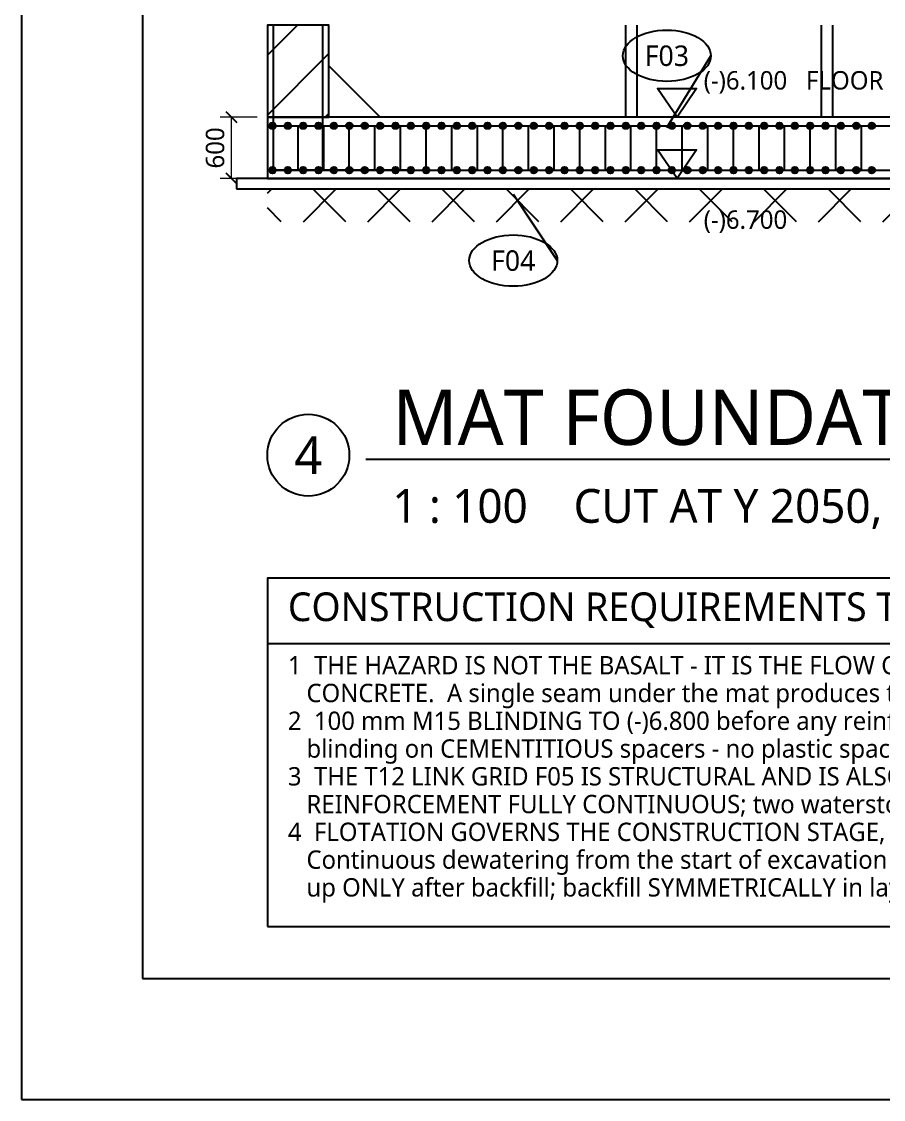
# Model space of a CAD drawing. Header units: millimetres. Extents: x 27 to 567, y 19 to 401.
# Drawn here: x 27 to 111.1, y 19.1 to 124.3 of the extents above; entities that cross this region are included whole.
import ezdxf
from ezdxf.enums import TextEntityAlignment as Align

# ---------------------------------------------------------------- set-up
doc = ezdxf.new("R2010")
doc.units = ezdxf.units.MM
for name, color, linetype in [('S-CALLOUT', 7, 'Continuous'), ('S-CONCRETE', 7, 'Continuous'), ('S-CONCRETE-THIN', 7, 'Continuous'), ('S-DIM', 7, 'Continuous'), ('S-EXISTING', 8, 'Continuous'), ('S-HATCH', 8, 'Continuous'), ('S-LEVEL', 7, 'Continuous'), ('S-NOTE', 7, 'Continuous'), ('S-REBAR-MAIN', 1, 'Continuous'), ('S-REBAR-SEC', 1, 'Continuous'), ('S-REBAR-STIRRUP', 5, 'Continuous'), ('S-TABLE', 7, 'Continuous'), ('S-TEXT', 7, 'Continuous'), ('S-TITLE', 7, 'Continuous')]:
    doc.layers.add(name, color=color, linetype=linetype)
doc.styles.add('OpenSans', font='OpenSans-Regular.ttf')
doc.dimstyles.new('A2-DIM-S', dxfattribs={"dimtxt": 1.8, "dimasz": 1.1, "dimexe": 1.1, "dimexo": 1, "dimgap": 0.7, "dimtad": 1, "dimdec": 0, "dimtxsty": 'OpenSans', "dimblk": 'ARCHTICK', "dimcen": 2.5, "dimclrd": 7, "dimclre": 7, "dimclrt": 7, "dimazin": 3, "dimtfac": 1, "dimtmove": 0, "dimatfit": 3, "dimlwd": 13, "dimlwe": 13})

# ---------------------------------------------------------------- blocks, each defined once
blk = doc.blocks.new('A2-LEVEL')
at = {"layer": 'S-LEVEL'}
blk.add_lwpolyline([(0, 0), (-1.9, 2.8), (1.9, 2.8)], close=True, dxfattribs=at)
blk = doc.blocks.new('_ARCHTICK')
at = {"color": 0, "linetype": 'BYBLOCK', "const_width": 0.15}
blk.add_lwpolyline([(-0.5, -0.5), (0.5, 0.5)], dxfattribs=at)

msp = doc.modelspace()

# ---------------------------------------------------------------- hatches: boundary and pattern name
at = {"layer": 'S-EXISTING'}
h = msp.add_hatch(dxfattribs=at)
h.set_pattern_fill('ANSI37', scale=1.4)
h.paths.add_polyline_path([(51, 108), (271, 108), (271, 104.8), (51, 104.8)])
at = {"layer": 'S-HATCH'}
h = msp.add_hatch(dxfattribs=at)
h.set_pattern_fill('ANSI31', scale=1.3)
h.paths.add_polyline_path([(51, 115), (57, 115), (57, 124), (51, 124)])
at = {"layer": 'S-REBAR-MAIN'}
for points in [[(51.82, 114.17), (51.796, 114.292), (51.726, 114.396), (51.622, 114.466), (51.5, 114.49), (51.378, 114.466), (51.274, 114.396), (51.204, 114.292), (51.18, 114.17), (51.204, 114.048), (51.274, 113.944), (51.378, 113.874), (51.5, 113.85), (51.622, 113.874), (51.726, 113.944), (51.796, 114.048)], [(53.32, 114.17), (53.296, 114.292), (53.226, 114.396), (53.122, 114.466), (53, 114.49), (52.878, 114.466), (52.774, 114.396), (52.704, 114.292), (52.68, 114.17), (52.704, 114.048), (52.774, 113.944), (52.878, 113.874), (53, 113.85), (53.122, 113.874), (53.226, 113.944), (53.296, 114.048)], [(54.82, 114.17), (54.796, 114.292), (54.726, 114.396), (54.622, 114.466), (54.5, 114.49), (54.378, 114.466), (54.274, 114.396), (54.204, 114.292), (54.18, 114.17), (54.204, 114.048), (54.274, 113.944), (54.378, 113.874), (54.5, 113.85), (54.622, 113.874), (54.726, 113.944), (54.796, 114.048)], [(56.32, 114.17), (56.296, 114.292), (56.226, 114.396), (56.122, 114.466), (56, 114.49), (55.878, 114.466), (55.774, 114.396), (55.704, 114.292), (55.68, 114.17), (55.704, 114.048), (55.774, 113.944), (55.878, 113.874), (56, 113.85), (56.122, 113.874), (56.226, 113.944), (56.296, 114.048)], [(57.82, 114.17), (57.796, 114.292), (57.726, 114.396), (57.622, 114.466), (57.5, 114.49), (57.378, 114.466), (57.274, 114.396), (57.204, 114.292), (57.18, 114.17), (57.204, 114.048), (57.274, 113.944), (57.378, 113.874), (57.5, 113.85), (57.622, 113.874), (57.726, 113.944), (57.796, 114.048)], [(59.32, 114.17), (59.296, 114.292), (59.226, 114.396), (59.122, 114.466), (59, 114.49), (58.878, 114.466), (58.774, 114.396), (58.704, 114.292), (58.68, 114.17), (58.704, 114.048), (58.774, 113.944), (58.878, 113.874), (59, 113.85), (59.122, 113.874), (59.226, 113.944), (59.296, 114.048)], [(60.82, 114.17), (60.796, 114.292), (60.726, 114.396), (60.622, 114.466), (60.5, 114.49), (60.378, 114.466), (60.274, 114.396), (60.204, 114.292), (60.18, 114.17), (60.204, 114.048), (60.274, 113.944), (60.378, 113.874), (60.5, 113.85), (60.622, 113.874), (60.726, 113.944), (60.796, 114.048)], [(62.32, 114.17), (62.296, 114.292), (62.226, 114.396), (62.122, 114.466), (62, 114.49), (61.878, 114.466), (61.774, 114.396), (61.704, 114.292), (61.68, 114.17), (61.704, 114.048), (61.774, 113.944), (61.878, 113.874), (62, 113.85), (62.122, 113.874), (62.226, 113.944), (62.296, 114.048)], [(63.82, 114.17), (63.796, 114.292), (63.726, 114.396), (63.622, 114.466), (63.5, 114.49), (63.378, 114.466), (63.274, 114.396), (63.204, 114.292), (63.18, 114.17), (63.204, 114.048), (63.274, 113.944), (63.378, 113.874), (63.5, 113.85), (63.622, 113.874), (63.726, 113.944), (63.796, 114.048)], [(65.32, 114.17), (65.296, 114.292), (65.226, 114.396), (65.122, 114.466), (65, 114.49), (64.878, 114.466), (64.774, 114.396), (64.704, 114.292), (64.68, 114.17), (64.704, 114.048), (64.774, 113.944), (64.878, 113.874), (65, 113.85), (65.122, 113.874), (65.226, 113.944), (65.296, 114.048)], [(66.82, 114.17), (66.796, 114.292), (66.726, 114.396), (66.622, 114.466), (66.5, 114.49), (66.378, 114.466), (66.274, 114.396), (66.204, 114.292), (66.18, 114.17), (66.204, 114.048), (66.274, 113.944), (66.378, 113.874), (66.5, 113.85), (66.622, 113.874), (66.726, 113.944), (66.796, 114.048)], [(68.32, 114.17), (68.296, 114.292), (68.226, 114.396), (68.122, 114.466), (68, 114.49), (67.878, 114.466), (67.774, 114.396), (67.704, 114.292), (67.68, 114.17), (67.704, 114.048), (67.774, 113.944), (67.878, 113.874), (68, 113.85), (68.122, 113.874), (68.226, 113.944), (68.296, 114.048)], [(69.82, 114.17), (69.796, 114.292), (69.726, 114.396), (69.622, 114.466), (69.5, 114.49), (69.378, 114.466), (69.274, 114.396), (69.204, 114.292), (69.18, 114.17), (69.204, 114.048), (69.274, 113.944), (69.378, 113.874), (69.5, 113.85), (69.622, 113.874), (69.726, 113.944), (69.796, 114.048)], [(71.32, 114.17), (71.296, 114.292), (71.226, 114.396), (71.122, 114.466), (71, 114.49), (70.878, 114.466), (70.774, 114.396), (70.704, 114.292), (70.68, 114.17), (70.704, 114.048), (70.774, 113.944), (70.878, 113.874), (71, 113.85), (71.122, 113.874), (71.226, 113.944), (71.296, 114.048)], [(72.82, 114.17), (72.796, 114.292), (72.726, 114.396), (72.622, 114.466), (72.5, 114.49), (72.378, 114.466), (72.274, 114.396), (72.204, 114.292), (72.18, 114.17), (72.204, 114.048), (72.274, 113.944), (72.378, 113.874), (72.5, 113.85), (72.622, 113.874), (72.726, 113.944), (72.796, 114.048)], [(74.32, 114.17), (74.296, 114.292), (74.226, 114.396), (74.122, 114.466), (74, 114.49), (73.878, 114.466), (73.774, 114.396), (73.704, 114.292), (73.68, 114.17), (73.704, 114.048), (73.774, 113.944), (73.878, 113.874), (74, 113.85), (74.122, 113.874), (74.226, 113.944), (74.296, 114.048)], [(75.82, 114.17), (75.796, 114.292), (75.726, 114.396), (75.622, 114.466), (75.5, 114.49), (75.378, 114.466), (75.274, 114.396), (75.204, 114.292), (75.18, 114.17), (75.204, 114.048), (75.274, 113.944), (75.378, 113.874), (75.5, 113.85), (75.622, 113.874), (75.726, 113.944), (75.796, 114.048)], [(77.32, 114.17), (77.296, 114.292), (77.226, 114.396), (77.122, 114.466), (77, 114.49), (76.878, 114.466), (76.774, 114.396), (76.704, 114.292), (76.68, 114.17), (76.704, 114.048), (76.774, 113.944), (76.878, 113.874), (77, 113.85), (77.122, 113.874), (77.226, 113.944), (77.296, 114.048)], [(78.82, 114.17), (78.796, 114.292), (78.726, 114.396), (78.622, 114.466), (78.5, 114.49), (78.378, 114.466), (78.274, 114.396), (78.204, 114.292), (78.18, 114.17), (78.204, 114.048), (78.274, 113.944), (78.378, 113.874), (78.5, 113.85), (78.622, 113.874), (78.726, 113.944), (78.796, 114.048)], [(80.32, 114.17), (80.296, 114.292), (80.226, 114.396), (80.122, 114.466), (80, 114.49), (79.878, 114.466), (79.774, 114.396), (79.704, 114.292), (79.68, 114.17), (79.704, 114.048), (79.774, 113.944), (79.878, 113.874), (80, 113.85), (80.122, 113.874), (80.226, 113.944), (80.296, 114.048)], [(81.82, 114.17), (81.796, 114.292), (81.726, 114.396), (81.622, 114.466), (81.5, 114.49), (81.378, 114.466), (81.274, 114.396), (81.204, 114.292), (81.18, 114.17), (81.204, 114.048), (81.274, 113.944), (81.378, 113.874), (81.5, 113.85), (81.622, 113.874), (81.726, 113.944), (81.796, 114.048)], [(83.32, 114.17), (83.296, 114.292), (83.226, 114.396), (83.122, 114.466), (83, 114.49), (82.878, 114.466), (82.774, 114.396), (82.704, 114.292), (82.68, 114.17), (82.704, 114.048), (82.774, 113.944), (82.878, 113.874), (83, 113.85), (83.122, 113.874), (83.226, 113.944), (83.296, 114.048)], [(84.82, 114.17), (84.796, 114.292), (84.726, 114.396), (84.622, 114.466), (84.5, 114.49), (84.378, 114.466), (84.274, 114.396), (84.204, 114.292), (84.18, 114.17), (84.204, 114.048), (84.274, 113.944), (84.378, 113.874), (84.5, 113.85), (84.622, 113.874), (84.726, 113.944), (84.796, 114.048)], [(86.32, 114.17), (86.296, 114.292), (86.226, 114.396), (86.122, 114.466), (86, 114.49), (85.878, 114.466), (85.774, 114.396), (85.704, 114.292), (85.68, 114.17), (85.704, 114.048), (85.774, 113.944), (85.878, 113.874), (86, 113.85), (86.122, 113.874), (86.226, 113.944), (86.296, 114.048)], [(87.82, 114.17), (87.796, 114.292), (87.726, 114.396), (87.622, 114.466), (87.5, 114.49), (87.378, 114.466), (87.274, 114.396), (87.204, 114.292), (87.18, 114.17), (87.204, 114.048), (87.274, 113.944), (87.378, 113.874), (87.5, 113.85), (87.622, 113.874), (87.726, 113.944), (87.796, 114.048)], [(89.32, 114.17), (89.296, 114.292), (89.226, 114.396), (89.122, 114.466), (89, 114.49), (88.878, 114.466), (88.774, 114.396), (88.704, 114.292), (88.68, 114.17), (88.704, 114.048), (88.774, 113.944), (88.878, 113.874), (89, 113.85), (89.122, 113.874), (89.226, 113.944), (89.296, 114.048)], [(90.82, 114.17), (90.796, 114.292), (90.726, 114.396), (90.622, 114.466), (90.5, 114.49), (90.378, 114.466), (90.274, 114.396), (90.204, 114.292), (90.18, 114.17), (90.204, 114.048), (90.274, 113.944), (90.378, 113.874), (90.5, 113.85), (90.622, 113.874), (90.726, 113.944), (90.796, 114.048)], [(92.32, 114.17), (92.296, 114.292), (92.226, 114.396), (92.122, 114.466), (92, 114.49), (91.878, 114.466), (91.774, 114.396), (91.704, 114.292), (91.68, 114.17), (91.704, 114.048), (91.774, 113.944), (91.878, 113.874), (92, 113.85), (92.122, 113.874), (92.226, 113.944), (92.296, 114.048)], [(93.82, 114.17), (93.796, 114.292), (93.726, 114.396), (93.622, 114.466), (93.5, 114.49), (93.378, 114.466), (93.274, 114.396), (93.204, 114.292), (93.18, 114.17), (93.204, 114.048), (93.274, 113.944), (93.378, 113.874), (93.5, 113.85), (93.622, 113.874), (93.726, 113.944), (93.796, 114.048)], [(95.32, 114.17), (95.296, 114.292), (95.226, 114.396), (95.122, 114.466), (95, 114.49), (94.878, 114.466), (94.774, 114.396), (94.704, 114.292), (94.68, 114.17), (94.704, 114.048), (94.774, 113.944), (94.878, 113.874), (95, 113.85), (95.122, 113.874), (95.226, 113.944), (95.296, 114.048)], [(96.82, 114.17), (96.796, 114.292), (96.726, 114.396), (96.622, 114.466), (96.5, 114.49), (96.378, 114.466), (96.274, 114.396), (96.204, 114.292), (96.18, 114.17), (96.204, 114.048), (96.274, 113.944), (96.378, 113.874), (96.5, 113.85), (96.622, 113.874), (96.726, 113.944), (96.796, 114.048)], [(98.32, 114.17), (98.296, 114.292), (98.226, 114.396), (98.122, 114.466), (98, 114.49), (97.878, 114.466), (97.774, 114.396), (97.704, 114.292), (97.68, 114.17), (97.704, 114.048), (97.774, 113.944), (97.878, 113.874), (98, 113.85), (98.122, 113.874), (98.226, 113.944), (98.296, 114.048)], [(99.82, 114.17), (99.796, 114.292), (99.726, 114.396), (99.622, 114.466), (99.5, 114.49), (99.378, 114.466), (99.274, 114.396), (99.204, 114.292), (99.18, 114.17), (99.204, 114.048), (99.274, 113.944), (99.378, 113.874), (99.5, 113.85), (99.622, 113.874), (99.726, 113.944), (99.796, 114.048)], [(101.32, 114.17), (101.296, 114.292), (101.226, 114.396), (101.122, 114.466), (101, 114.49), (100.878, 114.466), (100.774, 114.396), (100.704, 114.292), (100.68, 114.17), (100.704, 114.048), (100.774, 113.944), (100.878, 113.874), (101, 113.85), (101.122, 113.874), (101.226, 113.944), (101.296, 114.048)], [(102.82, 114.17), (102.796, 114.292), (102.726, 114.396), (102.622, 114.466), (102.5, 114.49), (102.378, 114.466), (102.274, 114.396), (102.204, 114.292), (102.18, 114.17), (102.204, 114.048), (102.274, 113.944), (102.378, 113.874), (102.5, 113.85), (102.622, 113.874), (102.726, 113.944), (102.796, 114.048)], [(104.32, 114.17), (104.296, 114.292), (104.226, 114.396), (104.122, 114.466), (104, 114.49), (103.878, 114.466), (103.774, 114.396), (103.704, 114.292), (103.68, 114.17), (103.704, 114.048), (103.774, 113.944), (103.878, 113.874), (104, 113.85), (104.122, 113.874), (104.226, 113.944), (104.296, 114.048)], [(105.82, 114.17), (105.796, 114.292), (105.726, 114.396), (105.622, 114.466), (105.5, 114.49), (105.378, 114.466), (105.274, 114.396), (105.204, 114.292), (105.18, 114.17), (105.204, 114.048), (105.274, 113.944), (105.378, 113.874), (105.5, 113.85), (105.622, 113.874), (105.726, 113.944), (105.796, 114.048)], [(107.32, 114.17), (107.296, 114.292), (107.226, 114.396), (107.122, 114.466), (107, 114.49), (106.878, 114.466), (106.774, 114.396), (106.704, 114.292), (106.68, 114.17), (106.704, 114.048), (106.774, 113.944), (106.878, 113.874), (107, 113.85), (107.122, 113.874), (107.226, 113.944), (107.296, 114.048)], [(108.82, 114.17), (108.796, 114.292), (108.726, 114.396), (108.622, 114.466), (108.5, 114.49), (108.378, 114.466), (108.274, 114.396), (108.204, 114.292), (108.18, 114.17), (108.204, 114.048), (108.274, 113.944), (108.378, 113.874), (108.5, 113.85), (108.622, 113.874), (108.726, 113.944), (108.796, 114.048)], [(110.32, 114.17), (110.296, 114.292), (110.226, 114.396), (110.122, 114.466), (110, 114.49), (109.878, 114.466), (109.774, 114.396), (109.704, 114.292), (109.68, 114.17), (109.704, 114.048), (109.774, 113.944), (109.878, 113.874), (110, 113.85), (110.122, 113.874), (110.226, 113.944), (110.296, 114.048)], [(51.82, 109.83), (51.796, 109.952), (51.726, 110.056), (51.622, 110.126), (51.5, 110.15), (51.378, 110.126), (51.274, 110.056), (51.204, 109.952), (51.18, 109.83), (51.204, 109.708), (51.274, 109.604), (51.378, 109.534), (51.5, 109.51), (51.622, 109.534), (51.726, 109.604), (51.796, 109.708)], [(53.32, 109.83), (53.296, 109.952), (53.226, 110.056), (53.122, 110.126), (53, 110.15), (52.878, 110.126), (52.774, 110.056), (52.704, 109.952), (52.68, 109.83), (52.704, 109.708), (52.774, 109.604), (52.878, 109.534), (53, 109.51), (53.122, 109.534), (53.226, 109.604), (53.296, 109.708)], [(54.82, 109.83), (54.796, 109.952), (54.726, 110.056), (54.622, 110.126), (54.5, 110.15), (54.378, 110.126), (54.274, 110.056), (54.204, 109.952), (54.18, 109.83), (54.204, 109.708), (54.274, 109.604), (54.378, 109.534), (54.5, 109.51), (54.622, 109.534), (54.726, 109.604), (54.796, 109.708)], [(56.32, 109.83), (56.296, 109.952), (56.226, 110.056), (56.122, 110.126), (56, 110.15), (55.878, 110.126), (55.774, 110.056), (55.704, 109.952), (55.68, 109.83), (55.704, 109.708), (55.774, 109.604), (55.878, 109.534), (56, 109.51), (56.122, 109.534), (56.226, 109.604), (56.296, 109.708)], [(57.82, 109.83), (57.796, 109.952), (57.726, 110.056), (57.622, 110.126), (57.5, 110.15), (57.378, 110.126), (57.274, 110.056), (57.204, 109.952), (57.18, 109.83), (57.204, 109.708), (57.274, 109.604), (57.378, 109.534), (57.5, 109.51), (57.622, 109.534), (57.726, 109.604), (57.796, 109.708)], [(59.32, 109.83), (59.296, 109.952), (59.226, 110.056), (59.122, 110.126), (59, 110.15), (58.878, 110.126), (58.774, 110.056), (58.704, 109.952), (58.68, 109.83), (58.704, 109.708), (58.774, 109.604), (58.878, 109.534), (59, 109.51), (59.122, 109.534), (59.226, 109.604), (59.296, 109.708)], [(60.82, 109.83), (60.796, 109.952), (60.726, 110.056), (60.622, 110.126), (60.5, 110.15), (60.378, 110.126), (60.274, 110.056), (60.204, 109.952), (60.18, 109.83), (60.204, 109.708), (60.274, 109.604), (60.378, 109.534), (60.5, 109.51), (60.622, 109.534), (60.726, 109.604), (60.796, 109.708)], [(62.32, 109.83), (62.296, 109.952), (62.226, 110.056), (62.122, 110.126), (62, 110.15), (61.878, 110.126), (61.774, 110.056), (61.704, 109.952), (61.68, 109.83), (61.704, 109.708), (61.774, 109.604), (61.878, 109.534), (62, 109.51), (62.122, 109.534), (62.226, 109.604), (62.296, 109.708)], [(63.82, 109.83), (63.796, 109.952), (63.726, 110.056), (63.622, 110.126), (63.5, 110.15), (63.378, 110.126), (63.274, 110.056), (63.204, 109.952), (63.18, 109.83), (63.204, 109.708), (63.274, 109.604), (63.378, 109.534), (63.5, 109.51), (63.622, 109.534), (63.726, 109.604), (63.796, 109.708)], [(65.32, 109.83), (65.296, 109.952), (65.226, 110.056), (65.122, 110.126), (65, 110.15), (64.878, 110.126), (64.774, 110.056), (64.704, 109.952), (64.68, 109.83), (64.704, 109.708), (64.774, 109.604), (64.878, 109.534), (65, 109.51), (65.122, 109.534), (65.226, 109.604), (65.296, 109.708)], [(66.82, 109.83), (66.796, 109.952), (66.726, 110.056), (66.622, 110.126), (66.5, 110.15), (66.378, 110.126), (66.274, 110.056), (66.204, 109.952), (66.18, 109.83), (66.204, 109.708), (66.274, 109.604), (66.378, 109.534), (66.5, 109.51), (66.622, 109.534), (66.726, 109.604), (66.796, 109.708)], [(68.32, 109.83), (68.296, 109.952), (68.226, 110.056), (68.122, 110.126), (68, 110.15), (67.878, 110.126), (67.774, 110.056), (67.704, 109.952), (67.68, 109.83), (67.704, 109.708), (67.774, 109.604), (67.878, 109.534), (68, 109.51), (68.122, 109.534), (68.226, 109.604), (68.296, 109.708)], [(69.82, 109.83), (69.796, 109.952), (69.726, 110.056), (69.622, 110.126), (69.5, 110.15), (69.378, 110.126), (69.274, 110.056), (69.204, 109.952), (69.18, 109.83), (69.204, 109.708), (69.274, 109.604), (69.378, 109.534), (69.5, 109.51), (69.622, 109.534), (69.726, 109.604), (69.796, 109.708)], [(71.32, 109.83), (71.296, 109.952), (71.226, 110.056), (71.122, 110.126), (71, 110.15), (70.878, 110.126), (70.774, 110.056), (70.704, 109.952), (70.68, 109.83), (70.704, 109.708), (70.774, 109.604), (70.878, 109.534), (71, 109.51), (71.122, 109.534), (71.226, 109.604), (71.296, 109.708)], [(72.82, 109.83), (72.796, 109.952), (72.726, 110.056), (72.622, 110.126), (72.5, 110.15), (72.378, 110.126), (72.274, 110.056), (72.204, 109.952), (72.18, 109.83), (72.204, 109.708), (72.274, 109.604), (72.378, 109.534), (72.5, 109.51), (72.622, 109.534), (72.726, 109.604), (72.796, 109.708)], [(74.32, 109.83), (74.296, 109.952), (74.226, 110.056), (74.122, 110.126), (74, 110.15), (73.878, 110.126), (73.774, 110.056), (73.704, 109.952), (73.68, 109.83), (73.704, 109.708), (73.774, 109.604), (73.878, 109.534), (74, 109.51), (74.122, 109.534), (74.226, 109.604), (74.296, 109.708)], [(75.82, 109.83), (75.796, 109.952), (75.726, 110.056), (75.622, 110.126), (75.5, 110.15), (75.378, 110.126), (75.274, 110.056), (75.204, 109.952), (75.18, 109.83), (75.204, 109.708), (75.274, 109.604), (75.378, 109.534), (75.5, 109.51), (75.622, 109.534), (75.726, 109.604), (75.796, 109.708)], [(77.32, 109.83), (77.296, 109.952), (77.226, 110.056), (77.122, 110.126), (77, 110.15), (76.878, 110.126), (76.774, 110.056), (76.704, 109.952), (76.68, 109.83), (76.704, 109.708), (76.774, 109.604), (76.878, 109.534), (77, 109.51), (77.122, 109.534), (77.226, 109.604), (77.296, 109.708)], [(78.82, 109.83), (78.796, 109.952), (78.726, 110.056), (78.622, 110.126), (78.5, 110.15), (78.378, 110.126), (78.274, 110.056), (78.204, 109.952), (78.18, 109.83), (78.204, 109.708), (78.274, 109.604), (78.378, 109.534), (78.5, 109.51), (78.622, 109.534), (78.726, 109.604), (78.796, 109.708)], [(80.32, 109.83), (80.296, 109.952), (80.226, 110.056), (80.122, 110.126), (80, 110.15), (79.878, 110.126), (79.774, 110.056), (79.704, 109.952), (79.68, 109.83), (79.704, 109.708), (79.774, 109.604), (79.878, 109.534), (80, 109.51), (80.122, 109.534), (80.226, 109.604), (80.296, 109.708)], [(81.82, 109.83), (81.796, 109.952), (81.726, 110.056), (81.622, 110.126), (81.5, 110.15), (81.378, 110.126), (81.274, 110.056), (81.204, 109.952), (81.18, 109.83), (81.204, 109.708), (81.274, 109.604), (81.378, 109.534), (81.5, 109.51), (81.622, 109.534), (81.726, 109.604), (81.796, 109.708)], [(83.32, 109.83), (83.296, 109.952), (83.226, 110.056), (83.122, 110.126), (83, 110.15), (82.878, 110.126), (82.774, 110.056), (82.704, 109.952), (82.68, 109.83), (82.704, 109.708), (82.774, 109.604), (82.878, 109.534), (83, 109.51), (83.122, 109.534), (83.226, 109.604), (83.296, 109.708)], [(84.82, 109.83), (84.796, 109.952), (84.726, 110.056), (84.622, 110.126), (84.5, 110.15), (84.378, 110.126), (84.274, 110.056), (84.204, 109.952), (84.18, 109.83), (84.204, 109.708), (84.274, 109.604), (84.378, 109.534), (84.5, 109.51), (84.622, 109.534), (84.726, 109.604), (84.796, 109.708)], [(86.32, 109.83), (86.296, 109.952), (86.226, 110.056), (86.122, 110.126), (86, 110.15), (85.878, 110.126), (85.774, 110.056), (85.704, 109.952), (85.68, 109.83), (85.704, 109.708), (85.774, 109.604), (85.878, 109.534), (86, 109.51), (86.122, 109.534), (86.226, 109.604), (86.296, 109.708)], [(87.82, 109.83), (87.796, 109.952), (87.726, 110.056), (87.622, 110.126), (87.5, 110.15), (87.378, 110.126), (87.274, 110.056), (87.204, 109.952), (87.18, 109.83), (87.204, 109.708), (87.274, 109.604), (87.378, 109.534), (87.5, 109.51), (87.622, 109.534), (87.726, 109.604), (87.796, 109.708)], [(89.32, 109.83), (89.296, 109.952), (89.226, 110.056), (89.122, 110.126), (89, 110.15), (88.878, 110.126), (88.774, 110.056), (88.704, 109.952), (88.68, 109.83), (88.704, 109.708), (88.774, 109.604), (88.878, 109.534), (89, 109.51), (89.122, 109.534), (89.226, 109.604), (89.296, 109.708)], [(90.82, 109.83), (90.796, 109.952), (90.726, 110.056), (90.622, 110.126), (90.5, 110.15), (90.378, 110.126), (90.274, 110.056), (90.204, 109.952), (90.18, 109.83), (90.204, 109.708), (90.274, 109.604), (90.378, 109.534), (90.5, 109.51), (90.622, 109.534), (90.726, 109.604), (90.796, 109.708)], [(92.32, 109.83), (92.296, 109.952), (92.226, 110.056), (92.122, 110.126), (92, 110.15), (91.878, 110.126), (91.774, 110.056), (91.704, 109.952), (91.68, 109.83), (91.704, 109.708), (91.774, 109.604), (91.878, 109.534), (92, 109.51), (92.122, 109.534), (92.226, 109.604), (92.296, 109.708)], [(93.82, 109.83), (93.796, 109.952), (93.726, 110.056), (93.622, 110.126), (93.5, 110.15), (93.378, 110.126), (93.274, 110.056), (93.204, 109.952), (93.18, 109.83), (93.204, 109.708), (93.274, 109.604), (93.378, 109.534), (93.5, 109.51), (93.622, 109.534), (93.726, 109.604), (93.796, 109.708)], [(95.32, 109.83), (95.296, 109.952), (95.226, 110.056), (95.122, 110.126), (95, 110.15), (94.878, 110.126), (94.774, 110.056), (94.704, 109.952), (94.68, 109.83), (94.704, 109.708), (94.774, 109.604), (94.878, 109.534), (95, 109.51), (95.122, 109.534), (95.226, 109.604), (95.296, 109.708)], [(96.82, 109.83), (96.796, 109.952), (96.726, 110.056), (96.622, 110.126), (96.5, 110.15), (96.378, 110.126), (96.274, 110.056), (96.204, 109.952), (96.18, 109.83), (96.204, 109.708), (96.274, 109.604), (96.378, 109.534), (96.5, 109.51), (96.622, 109.534), (96.726, 109.604), (96.796, 109.708)], [(98.32, 109.83), (98.296, 109.952), (98.226, 110.056), (98.122, 110.126), (98, 110.15), (97.878, 110.126), (97.774, 110.056), (97.704, 109.952), (97.68, 109.83), (97.704, 109.708), (97.774, 109.604), (97.878, 109.534), (98, 109.51), (98.122, 109.534), (98.226, 109.604), (98.296, 109.708)], [(99.82, 109.83), (99.796, 109.952), (99.726, 110.056), (99.622, 110.126), (99.5, 110.15), (99.378, 110.126), (99.274, 110.056), (99.204, 109.952), (99.18, 109.83), (99.204, 109.708), (99.274, 109.604), (99.378, 109.534), (99.5, 109.51), (99.622, 109.534), (99.726, 109.604), (99.796, 109.708)], [(101.32, 109.83), (101.296, 109.952), (101.226, 110.056), (101.122, 110.126), (101, 110.15), (100.878, 110.126), (100.774, 110.056), (100.704, 109.952), (100.68, 109.83), (100.704, 109.708), (100.774, 109.604), (100.878, 109.534), (101, 109.51), (101.122, 109.534), (101.226, 109.604), (101.296, 109.708)], [(102.82, 109.83), (102.796, 109.952), (102.726, 110.056), (102.622, 110.126), (102.5, 110.15), (102.378, 110.126), (102.274, 110.056), (102.204, 109.952), (102.18, 109.83), (102.204, 109.708), (102.274, 109.604), (102.378, 109.534), (102.5, 109.51), (102.622, 109.534), (102.726, 109.604), (102.796, 109.708)], [(104.32, 109.83), (104.296, 109.952), (104.226, 110.056), (104.122, 110.126), (104, 110.15), (103.878, 110.126), (103.774, 110.056), (103.704, 109.952), (103.68, 109.83), (103.704, 109.708), (103.774, 109.604), (103.878, 109.534), (104, 109.51), (104.122, 109.534), (104.226, 109.604), (104.296, 109.708)], [(105.82, 109.83), (105.796, 109.952), (105.726, 110.056), (105.622, 110.126), (105.5, 110.15), (105.378, 110.126), (105.274, 110.056), (105.204, 109.952), (105.18, 109.83), (105.204, 109.708), (105.274, 109.604), (105.378, 109.534), (105.5, 109.51), (105.622, 109.534), (105.726, 109.604), (105.796, 109.708)], [(107.32, 109.83), (107.296, 109.952), (107.226, 110.056), (107.122, 110.126), (107, 110.15), (106.878, 110.126), (106.774, 110.056), (106.704, 109.952), (106.68, 109.83), (106.704, 109.708), (106.774, 109.604), (106.878, 109.534), (107, 109.51), (107.122, 109.534), (107.226, 109.604), (107.296, 109.708)], [(108.82, 109.83), (108.796, 109.952), (108.726, 110.056), (108.622, 110.126), (108.5, 110.15), (108.378, 110.126), (108.274, 110.056), (108.204, 109.952), (108.18, 109.83), (108.204, 109.708), (108.274, 109.604), (108.378, 109.534), (108.5, 109.51), (108.622, 109.534), (108.726, 109.604), (108.796, 109.708)], [(110.32, 109.83), (110.296, 109.952), (110.226, 110.056), (110.122, 110.126), (110, 110.15), (109.878, 110.126), (109.774, 110.056), (109.704, 109.952), (109.68, 109.83), (109.704, 109.708), (109.774, 109.604), (109.878, 109.534), (110, 109.51), (110.122, 109.534), (110.226, 109.604), (110.296, 109.708)]]:
    msp.add_hatch(color=1, dxfattribs=at).paths.add_polyline_path(points)

# ---------------------------------------------------------------- linework, layer by layer
at = {"layer": 'S-CALLOUT'}
for p, q in [((90, 114), (94.3, 121)), ((75, 107.5), (79.3, 101))]:
    msp.add_line(p, q, dxfattribs=at)
for centre in [(90, 121), (75, 101)]:
    msp.add_ellipse(centre, major_axis=(4.3, 0), ratio=0.5813953, dxfattribs=at)
at = {"layer": 'S-CONCRETE'}
msp.add_line((62, 115), (57, 120), dxfattribs=at)
for points in [[(51, 115), (57, 115), (57, 124), (51, 124)], [(51, 109), (161.7, 109), (161.7, 115), (51, 115)]]:
    msp.add_lwpolyline(points, close=True, dxfattribs=at)
at = {"layer": 'S-CONCRETE-THIN'}
for p, q in [((86, 115), (86, 124)), ((87.1, 115), (87.1, 124)), ((105.1, 115), (105.1, 124)), ((106.2, 115), (106.2, 124))]:
    msp.add_line(p, q, dxfattribs=at)
msp.add_lwpolyline([(48, 108), (274, 108), (274, 109), (48, 109)], close=True, dxfattribs=at)
at = {"layer": 'S-REBAR-MAIN'}
for p, q in [((51.5, 114.17), (161.2, 114.17)), ((51.5, 109.83), (161.2, 109.83))]:
    msp.add_line(p, q, dxfattribs=at)
for centre in [(51.5, 114.17), (53, 114.17), (54.5, 114.17), (56, 114.17), (57.5, 114.17), (59, 114.17), (60.5, 114.17), (62, 114.17), (63.5, 114.17), (65, 114.17), (66.5, 114.17), (68, 114.17), (69.5, 114.17), (71, 114.17), (72.5, 114.17), (74, 114.17), (75.5, 114.17), (77, 114.17), (78.5, 114.17), (80, 114.17), (81.5, 114.17), (83, 114.17), (84.5, 114.17), (86, 114.17), (87.5, 114.17), (89, 114.17), (90.5, 114.17), (92, 114.17), (93.5, 114.17), (95, 114.17), (96.5, 114.17), (98, 114.17), (99.5, 114.17), (101, 114.17), (102.5, 114.17), (104, 114.17), (105.5, 114.17), (107, 114.17), (108.5, 114.17), (110, 114.17), (51.5, 109.83), (53, 109.83), (54.5, 109.83), (56, 109.83), (57.5, 109.83), (59, 109.83), (60.5, 109.83), (62, 109.83), (63.5, 109.83), (65, 109.83), (66.5, 109.83), (68, 109.83), (69.5, 109.83), (71, 109.83), (72.5, 109.83), (74, 109.83), (75.5, 109.83), (77, 109.83), (78.5, 109.83), (80, 109.83), (81.5, 109.83), (83, 109.83), (84.5, 109.83), (86, 109.83), (87.5, 109.83), (89, 109.83), (90.5, 109.83), (92, 109.83), (93.5, 109.83), (95, 109.83), (96.5, 109.83), (98, 109.83), (99.5, 109.83), (101, 109.83), (102.5, 109.83), (104, 109.83), (105.5, 109.83), (107, 109.83), (108.5, 109.83), (110, 109.83)]:
    msp.add_circle(centre, 0.32, dxfattribs=at)
at = {"layer": 'S-REBAR-SEC'}
for points in [[(60.6, 109.83), (51.6, 109.83), (51.6, 124)], [(65.4, 109.83), (56.4, 109.83), (56.4, 124)]]:
    msp.add_lwpolyline(points, dxfattribs=at)
at = {"layer": 'S-REBAR-STIRRUP'}
for p, q in [((54, 109.83), (54, 114.17)), ((56.5, 109.83), (56.5, 114.17)), ((59, 109.83), (59, 114.17)), ((61.5, 109.83), (61.5, 114.17)), ((64, 109.83), (64, 114.17)), ((66.5, 109.83), (66.5, 114.17)), ((69, 109.83), (69, 114.17)), ((71.5, 109.83), (71.5, 114.17)), ((74, 109.83), (74, 114.17)), ((76.5, 109.83), (76.5, 114.17)), ((79, 109.83), (79, 114.17)), ((81.5, 109.83), (81.5, 114.17)), ((84, 109.83), (84, 114.17)), ((86.5, 109.83), (86.5, 114.17)), ((89, 109.83), (89, 114.17)), ((91.5, 109.83), (91.5, 114.17)), ((94, 109.83), (94, 114.17)), ((96.5, 109.83), (96.5, 114.17)), ((99, 109.83), (99, 114.17)), ((101.5, 109.83), (101.5, 114.17)), ((104, 109.83), (104, 114.17)), ((106.5, 109.83), (106.5, 114.17)), ((109, 109.83), (109, 114.17))]:
    msp.add_line(p, q, dxfattribs=at)
at = {"layer": 'S-TABLE'}
msp.add_line((51, 63.6), (271, 63.6), dxfattribs=at)
msp.add_lwpolyline([(51, 36), (271, 36), (271, 70), (51, 70)], close=True, dxfattribs=at)
at = {"layer": 'S-TITLE'}
msp.add_line((60.6, 81.6), (271, 81.6), dxfattribs=at)
for points in [[(27, 19.1), (567, 19.1), (567, 400.9), (27, 400.9)], [(38.8, 30.9), (555.2, 30.9), (555.2, 389.1), (38.8, 389.1)]]:
    msp.add_lwpolyline(points, close=True, dxfattribs=at)
msp.add_circle((55, 82), 4, dxfattribs=at)

# ---------------------------------------------------------------- block references
at = {"layer": 'S-LEVEL'}
for p in [(91, 115), (91, 109)]:
    msp.add_blockref('A2-LEVEL', p, dxfattribs=at)

# ---------------------------------------------------------------- texts
at = {"layer": 'S-CALLOUT', "style": 'OpenSans'}
for s, p in [('F03', (90, 121)), ('F04', (75, 101))]:
    msp.add_text(s, height=2, dxfattribs=at).set_placement(p, align=Align.MIDDLE_CENTER)
at = {"layer": 'S-LEVEL', "style": 'OpenSans'}
for s, p in [('(-)6.100   FLOOR', (93.6, 118.6)), ('(-)6.700', (93.6, 105))]:
    msp.add_text(s, height=1.8, dxfattribs=at).set_placement(p, align=Align.MIDDLE_LEFT)
at = {"layer": 'S-NOTE', "style": 'OpenSans'}
for s, p in [('1  THE HAZARD IS NOT THE BASALT - IT IS THE FLOW CONTACTS.  OVER-EXCAVATE ANY RED-BOLE OR VESICULAR SEAM AT FOUNDING LEVEL AND REPLACE WITH M15 LEAN', (53, 60.6)), ('   CONCRETE.  A single seam under the mat produces the 3.0 m differential-support case that SIZES the mat.  This is a requirement, not an option.', (53, 57.889)), ('2  100 mm M15 BLINDING TO (-)6.800 before any reinforcement is placed; tanking membrane on the blinding with a protection screed.  75 mm cover to the', (53, 55.178)), ('   blinding on CEMENTITIOUS spacers - no plastic spacer against an earth or blinding face.  Chairs at not more than 1000 c/c both ways to the top curtain.', (53, 52.467)), ('3  THE T12 LINK GRID F05 IS STRUCTURAL AND IS ALSO THE CURTAIN SPACER SYSTEM - it is not optional.  CONSTRUCTION JOINTS AT APPROXIMATELY 6 m WITH THE', (53, 49.756)), ('   REINFORCEMENT FULLY CONTINUOUS; two waterstops and a welded Cu / galvanised EMP strap at every joint.', (53, 47.044)), ('4  FLOTATION GOVERNS THE CONSTRUCTION STAGE, NOT THE FINISHED STRUCTURE.  FoS is 0.33 with the mat alone and 1.22 with the box complete and no backfill.', (53, 44.333)), ('   Continuous dewatering from the start of excavation until backfill and cover are complete; 6 No. temporary pressure-relief plugs in the mat, grouted', (53, 41.622)), ('   up ONLY after backfill; backfill SYMMETRICALLY in layers.   NO BAR MAY BE DISPLACED TO CLEAR A SERVICE - any clash is an RFI.', (53, 38.911))]:
    msp.add_text(s, height=1.789333, dxfattribs=at).set_placement(p)
at = {"layer": 'S-TEXT', "style": 'OpenSans'}
msp.add_text('1 : 100    CUT AT Y 2050, LOOKING NORTH', height=3.3, dxfattribs=at).set_placement((63.2, 75.4))
at = {"layer": 'S-TITLE', "style": 'OpenSans'}
for s, height, p in [('MAT FOUNDATION - LONGITUDINAL SECTION B-B', 5.4, (63.2, 83)), ('CONSTRUCTION REQUIREMENTS THAT ARE DESIGN OUTPUTS, NOT OPTIONS', 2.8, (53, 65.8))]:
    msp.add_text(s, height=height, dxfattribs=at).set_placement(p)
msp.add_text('4', height=3.672, dxfattribs=at).set_placement((55, 82), align=Align.MIDDLE_CENTER)

# ---------------------------------------------------------------- dimensions: what is measured, and where the dimension line sits
at = {"layer": 'S-DIM'}
msp.add_linear_dim(base=(47.5, 109), p1=(51, 109), p2=(51, 115), angle=90, dimstyle='A2-DIM-S', override={"dimlfac": 100}, dxfattribs=at).render()

doc.saveas('drawing.dxf')
